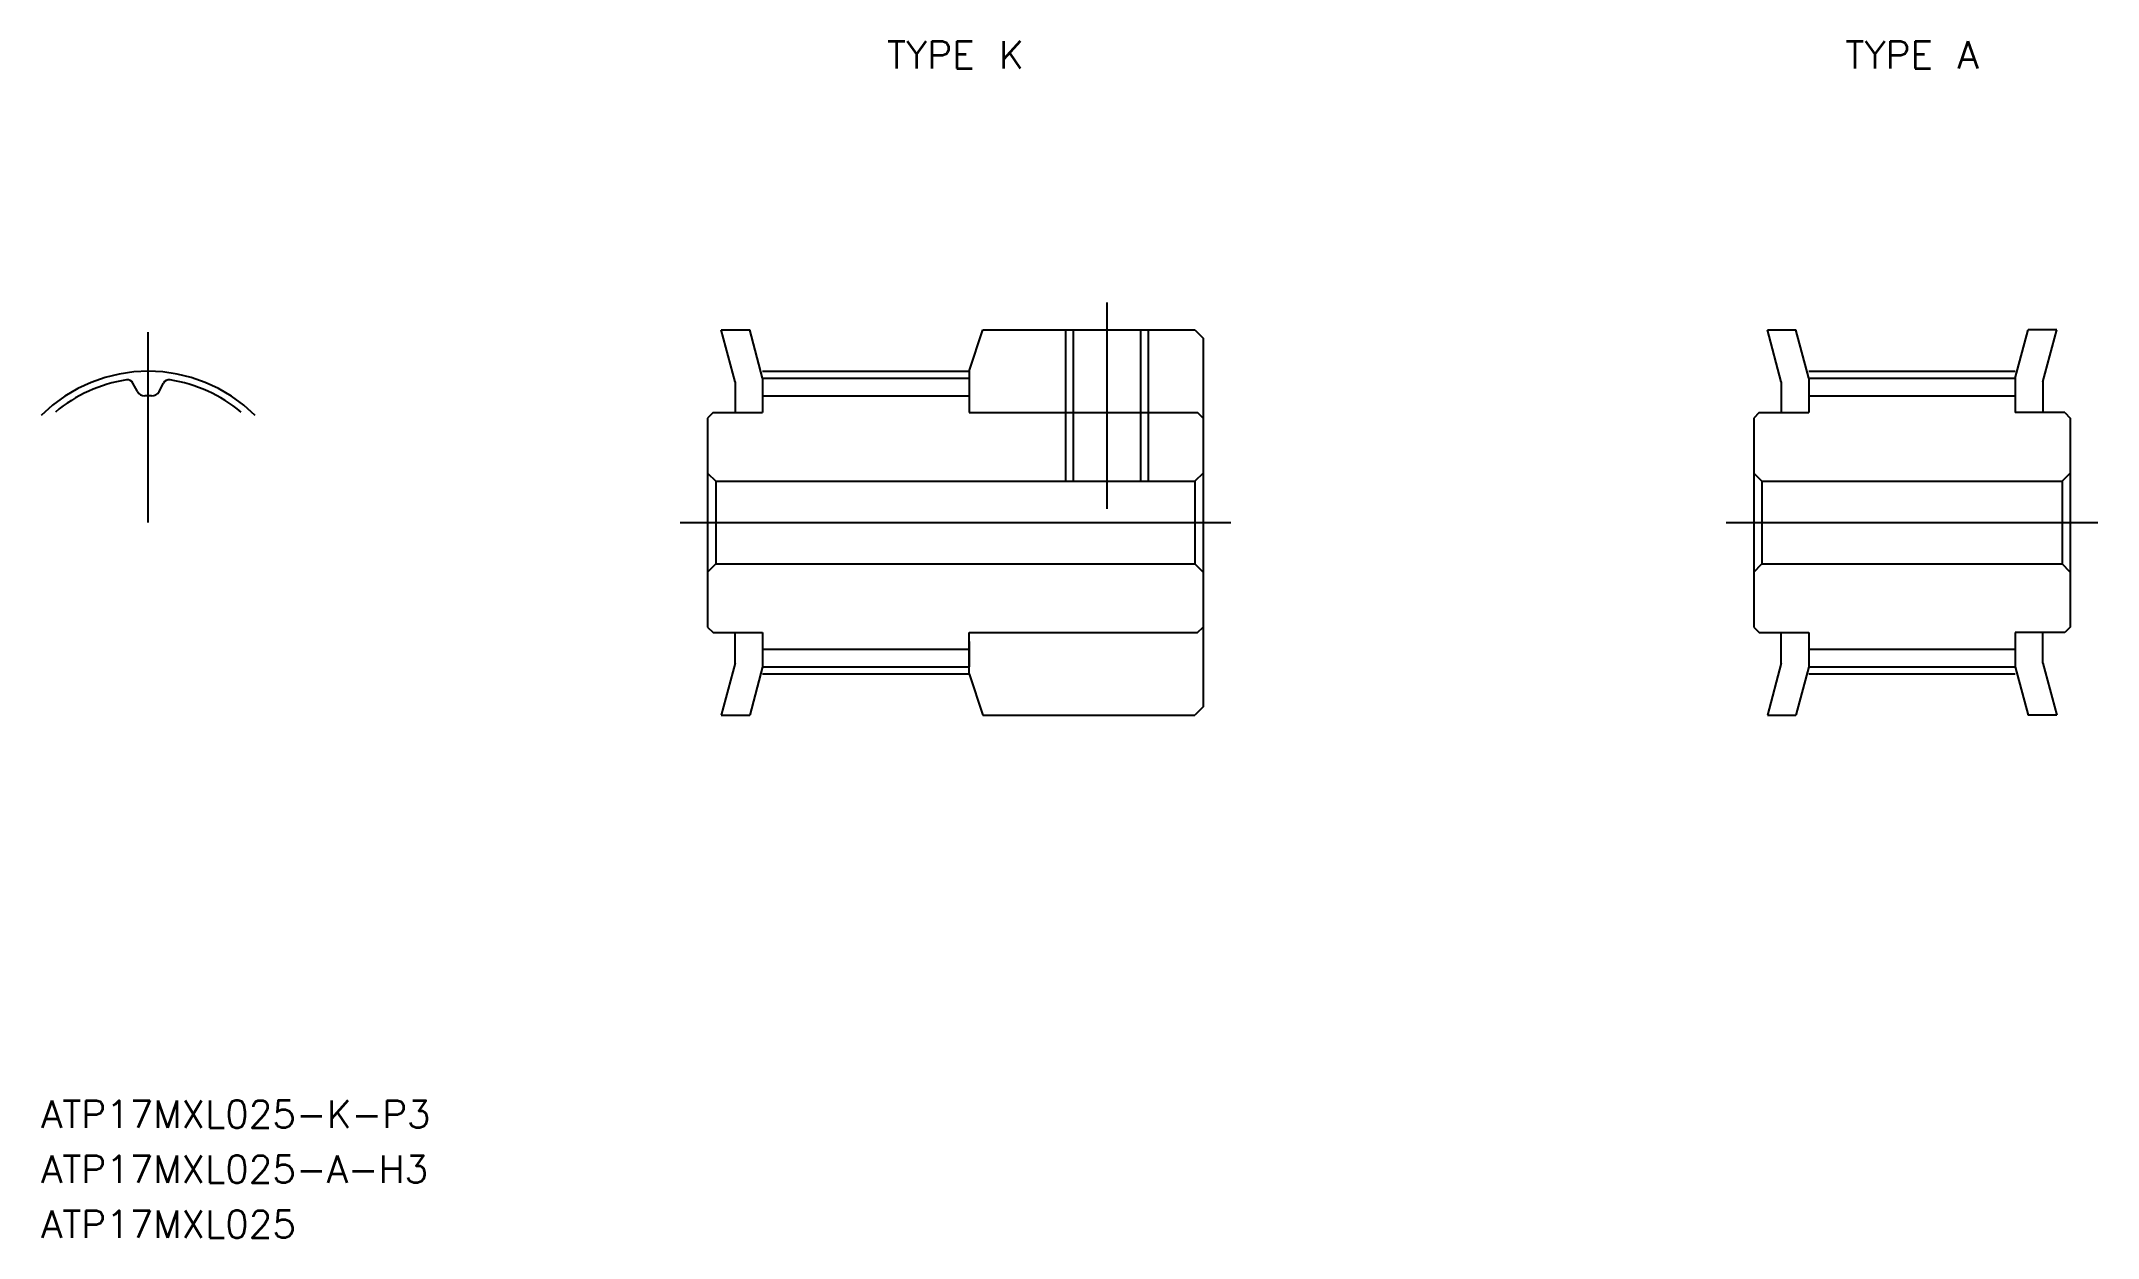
# Model space of a CAD drawing. Extents: x 106.7 to 181.4, y 84 to 127.5.
import ezdxf
from ezdxf.enums import TextEntityAlignment as Align

# ---------------------------------------------------------------- set-up
doc = ezdxf.new("R2010")
doc.units = 0
doc.linetypes.add('CENTER', pattern=[50.8, 31.75, -6.35, 6.35, -6.35])
doc.linetypes.add('DASHED', pattern=[19.05, 12.7, -6.35])
doc.layers.get('0').update_dxf_attribs({"linetype": 'CONTINUOUS'})
doc.layers.add('CENTER', color=1, linetype='CENTER')
doc.styles.add('MISUMI', font='txt.shx')

msp = doc.modelspace()

# ---------------------------------------------------------------- linework, layer by layer
at = {"color": 7, "linetype": 'CONTINUOUS'}
for p, q in [((131.39, 116.994), (132.425, 116.994)), ((131.895, 115.108), (131.39, 116.994)), ((132.895, 115.239), (132.425, 116.994)), ((140.395, 115.494), (140.895, 116.994)), ((140.895, 116.994), (148.595, 116.994)), ((148.595, 116.994), (148.895, 116.694)), ((148.895, 116.694), (148.895, 103.294)), ((169.39, 116.994), (170.425, 116.994)), ((169.895, 115.108), (169.39, 116.994)), ((170.895, 115.239), (170.425, 116.994)), ((178.395, 115.239), (178.866, 116.994)), ((179.901, 116.994), (178.866, 116.994)), ((179.395, 115.108), (179.901, 116.994)), ((110.181, 114.757), (110.02, 115.06)), ((110.969, 114.757), (111.13, 115.06)), ((131.895, 115.108), (131.895, 113.994)), ((132.895, 115.239), (140.395, 115.239)), ((132.895, 115.239), (132.895, 113.994)), ((140.395, 115.494), (140.395, 113.994)), ((169.895, 115.108), (169.895, 113.994)), ((170.895, 115.239), (178.395, 115.239)), ((170.895, 115.239), (170.895, 113.994)), ((178.395, 115.239), (178.395, 113.994)), ((179.395, 115.108), (179.395, 113.994)), ((132.895, 114.599), (140.395, 114.599)), ((140.395, 114.914), (140.395, 113.994)), ((170.895, 114.599), (178.395, 114.599)), ((131.095, 113.994), (130.895, 113.794)), ((130.895, 113.794), (130.895, 106.194)), ((131.095, 113.994), (132.895, 113.994)), ((140.395, 113.994), (148.695, 113.994)), ((148.895, 113.794), (148.695, 113.994)), ((169.095, 113.994), (168.895, 113.794)), ((168.895, 113.794), (168.895, 106.194)), ((169.095, 113.994), (170.895, 113.994)), ((180.195, 113.994), (178.395, 113.994)), ((180.195, 113.994), (180.395, 113.794)), ((180.395, 113.794), (180.395, 106.194)), ((130.895, 111.894), (130.895, 111.894)), ((130.895, 111.794), (131.195, 111.494)), ((131.195, 111.494), (148.595, 111.494)), ((131.195, 111.494), (131.195, 108.494)), ((148.895, 111.794), (148.595, 111.494)), ((148.595, 111.494), (148.595, 108.494)), ((168.895, 111.894), (168.895, 111.894)), ((168.895, 111.794), (169.195, 111.494)), ((169.195, 111.494), (180.095, 111.494)), ((169.195, 111.494), (169.195, 108.494)), ((180.395, 111.794), (180.095, 111.494)), ((180.095, 111.494), (180.095, 108.494)), ((180.395, 111.894), (180.395, 111.894)), ((130.895, 109.994), (130.895, 109.994)), ((168.895, 109.994), (168.895, 109.994)), ((180.395, 109.994), (180.395, 109.994)), ((130.895, 108.194), (131.195, 108.494)), ((131.195, 108.494), (148.595, 108.494)), ((148.895, 108.194), (148.595, 108.494)), ((168.895, 108.194), (169.195, 108.494)), ((169.195, 108.494), (180.095, 108.494)), ((180.395, 108.194), (180.095, 108.494)), ((130.895, 106.194), (131.095, 105.994)), ((148.695, 105.994), (148.895, 106.194)), ((168.895, 106.194), (169.095, 105.994)), ((180.395, 106.194), (180.195, 105.994)), ((131.095, 105.994), (132.895, 105.994)), ((131.895, 104.881), (131.895, 105.994)), ((132.895, 105.994), (132.895, 104.749)), ((132.895, 105.389), (140.395, 105.389)), ((140.395, 105.994), (148.695, 105.994)), ((140.395, 104.494), (140.395, 105.994)), ((140.395, 105.669), (140.395, 104.749)), ((169.095, 105.994), (170.895, 105.994)), ((169.895, 104.881), (169.895, 105.994)), ((170.895, 105.994), (170.895, 104.749)), ((170.895, 105.389), (178.395, 105.389)), ((180.195, 105.994), (178.395, 105.994)), ((178.395, 105.994), (178.395, 104.749)), ((179.395, 104.881), (179.395, 105.994)), ((131.895, 104.881), (131.39, 102.994)), ((132.895, 104.749), (132.425, 102.994)), ((132.895, 104.749), (140.395, 104.749)), ((169.895, 104.881), (169.39, 102.994)), ((170.895, 104.749), (170.425, 102.994)), ((170.895, 104.749), (178.395, 104.749)), ((178.395, 104.749), (178.866, 102.994)), ((179.395, 104.881), (179.901, 102.994)), ((140.395, 104.494), (140.895, 102.994)), ((148.895, 103.294), (148.595, 102.994)), ((131.39, 102.994), (132.425, 102.994)), ((140.895, 102.994), (148.595, 102.994)), ((169.39, 102.994), (170.425, 102.994)), ((179.901, 102.994), (178.866, 102.994))]:
    msp.add_line(p, q, dxfattribs=at)
at = {"color": 3, "linetype": 'DASHED'}
for p, q in [((143.895, 116.994), (143.895, 111.494)), ((144.17, 116.994), (144.17, 111.494)), ((146.62, 116.994), (146.62, 111.494)), ((146.895, 116.994), (146.895, 111.494))]:
    msp.add_line(p, q, dxfattribs=at)
at = {"color": 7, "linetype": 'CONTINUOUS'}
for centre, radius, start, end in [((110.575, 109.994), 5.245, 98.69587, 130), ((109.817, 114.952), 0.23, 28, 98.69587), ((111.333, 114.952), 0.23, 81.30413, 152), ((110.575, 109.994), 5.245, 50, 81.30413), ((110.446, 114.898), 0.3, 208, 271.50953), ((110.575, 109.994), 4.605, 88.49047, 91.50953), ((110.704, 114.898), 0.3, 268.49047, 332)]:
    msp.add_arc(centre, radius, start, end, dxfattribs=at)
at = {"layer": 'CENTER', "color": 1, "linetype": 'CENTER'}
for p, q in [((145.395, 117.994), (145.395, 110.494)), ((110.575, 109.994), (110.575, 116.909)), ((132.895, 115.494), (140.395, 115.494)), ((170.895, 115.494), (178.395, 115.494)), ((129.895, 109.994), (149.895, 109.994)), ((167.895, 109.994), (181.395, 109.994)), ((132.895, 104.494), (140.395, 104.494)), ((170.895, 104.494), (178.395, 104.494))]:
    msp.add_line(p, q, dxfattribs=at)
msp.add_arc((110.575, 109.994), 5.5, 45, 135, dxfattribs=at)

# ---------------------------------------------------------------- texts
at = {"color": 7, "linetype": 'CONTINUOUS', "style": 'MISUMI'}
for s, p in [('TYPE K', (139.895, 126.994)), ('TYPE K', (139.895, 126.994)), ('TYPE A', (174.645, 126.994))]:
    msp.add_text(s, height=1, dxfattribs=at).set_placement(p, align=Align.MIDDLE_CENTER)
for s, p in [('ATP17MXL025-K-P3', (106.686, 87.994)), ('ATP17MXL025-A-H3', (106.686, 85.994)), ('ATP17MXL025', (106.686, 83.994))]:
    msp.add_text(s, height=1, dxfattribs=at).set_placement(p)

doc.saveas('drawing.dxf')
